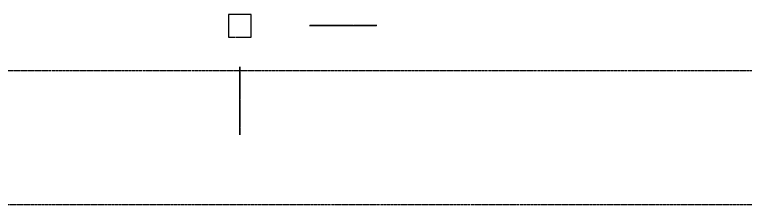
# Model space of a CAD drawing. Header units: millimetres. Extents: x -75 to 6323, y 0 to 1230.
# Drawn here: x 574 to 1223, y 0 to 168 of the extents above; entities that cross this region are included whole.
import ezdxf

# ---------------------------------------------------------------- set-up
doc = ezdxf.new("R2010")
doc.units = ezdxf.units.MM
doc.header["$LTSCALE"] = 0.1
doc.linetypes.add('ACAD_ISO02W100', pattern=[15, 12, -3])
doc.linetypes.add('ACAD_ISO04W100', pattern=[30, 24, -3, 0, -3])
doc.layers.add('0-Axis', color=43, linetype='ACAD_ISO04W100', lineweight=25)
doc.layers.add('0-Sketch', color=32, linetype='ACAD_ISO02W100')

msp = doc.modelspace()

# ---------------------------------------------------------------- linework, layer by layer
at = {"layer": '0-Axis'}
for p, q in [((-74.508, 118.625, 50), (6321.645, 118.625, 50)), ((0, 0), (6322.978, 0))]:
    msp.add_line(p, q, dxfattribs=at)
at = {"layer": '0-Sketch'}
msp.add_lwpolyline([(764.262, 147.981), (784.262, 147.981), (784.262, 167.981), (764.262, 167.981)], close=True, dxfattribs=at)
at = {"layer": '0-Sketch', "extrusion": (0, -1, 6.12323e-17), "elevation": -158.38}
msp.add_lwpolyline([(836.022, -30), (896.022, -30), (896.022, 30), (836.022, 30)], close=True, dxfattribs=at)
at = {"layer": '0-Sketch', "extrusion": (-1, 0, 6.12323e-17), "elevation": -774.262}
msp.add_lwpolyline([(-101.698, 10), (-121.698, 10), (-121.698, -10), (-101.698, -10), (-101.698, -30), (-81.698, -30), (-81.698, -10), (-61.698, -10), (-61.698, 10), (-81.698, 10), (-81.698, 30), (-101.698, 30)], close=True, dxfattribs=at)

doc.saveas('drawing.dxf')
